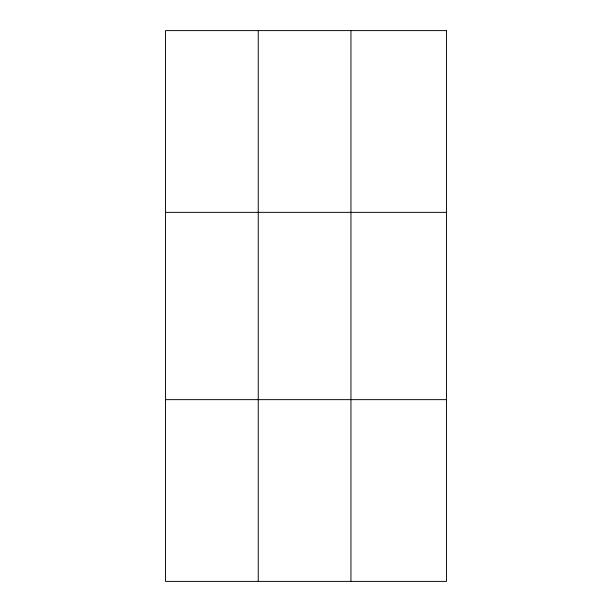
<?xml version="1.0" encoding="UTF-8"?>
<svg xmlns="http://www.w3.org/2000/svg" width="612" height="612" viewBox="0 0 612 612"><rect width="100%" height="100%" fill="white"/><g stroke="black" fill="none" stroke-linecap="round" stroke-linejoin="round"><path stroke-width="0.92" d="M258.249 581.4L258.249 30.6M350.944 581.4L350.944 30.6M165.546 212.364L446.454 212.364M165.546 399.636L446.454 399.636M446.454 30.6L446.454 581.4L165.546 581.4L165.546 30.6L446.454 30.6"/></g></svg>
